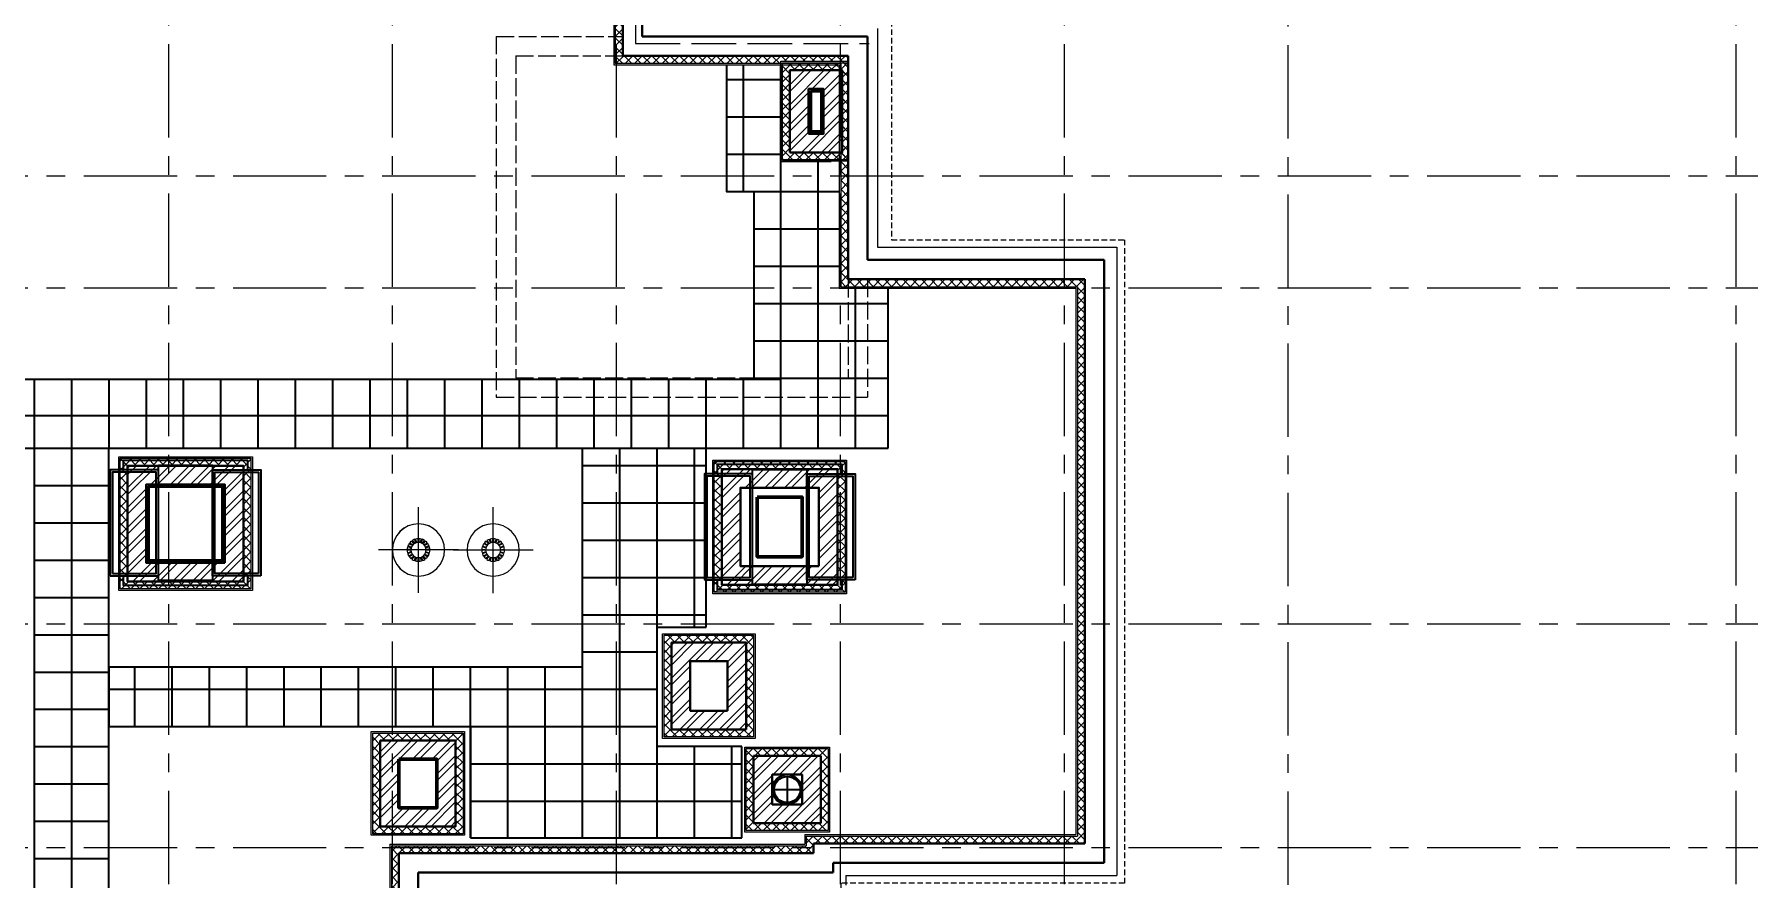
# Model space of a CAD drawing. Header units: millimetres. Extents: x -8689834 to 9419935, y 0 to 135940.
# Drawn here: x 336328 to 359298, y 91184 to 102498 of the extents above; entities that cross this region are included whole.
import ezdxf
from ezdxf import colors
from ezdxf.entities.mleader import LeaderData, LeaderLine
from ezdxf.math import Vec2, Vec3

# ---------------------------------------------------------------- set-up
doc = ezdxf.new("R2010")
doc.units = ezdxf.units.MM
doc.header["$MEASUREMENT"] = 0
for name, pattern in [('ACAD_ISO02W100', [15, 12, -3]), ('CENTER', [2, 1.25, -0.25, 0.25, -0.25]), ('DASH', [0.375, 0.25, -0.125])]:
    doc.linetypes.add(name, pattern=pattern)
doc.layers.get('0').update_dxf_attribs({"color": 250, "lineweight": 9})
for name, color, linetype, lineweight in [('АР_Воронки н', 82, 'Continuous', 9), ('АР_Карниз', 22, 'Continuous', 9), ('АР_Навесной фасад', 190, 'Continuous', 5), ('АР_Оси', 7, 'Continuous', 9), ('АР_Отметки', 250, 'Continuous', 15), ('АР_Парапет', 142, 'Continuous', 30), ('АР_Перегородки кирпич', 244, 'Continuous', 30), ('АР_Перегородки_кирпич_Штрих', 244, 'Continuous', 5), ('АР_Утеплитель', 154, 'Continuous', 9), ('АР_Штрих утеплитель', 24, 'Continuous', 13), ('ОБОРУДОВАНИЕ', 253, 'Continuous', 5), ('ПРОЕМЫ ОВ', 173, 'Continuous', 50), ('пунктир', 251, 'Continuous', 13)]:
    doc.layers.add(name, color=color, linetype=linetype, lineweight=lineweight)
for name, color, linetype in [('АР_Кровля дорожки', 245, 'Continuous'), ('М_0_ВД1', 1, 'Continuous'), ('М_дефлектор', 122, 'Continuous'), ('Тонкая', 7, 'Continuous')]:
    doc.layers.add(name, color=color, linetype=linetype)
doc.layers.get('0').freeze()
doc.styles.add('ISOCPEUR', font='isocpeur.ttf', dxfattribs={"width": 0.7})
pattern_1 = [(45, (-138000.9, -1e-11), (-61.871843, 61.871843), []), (135, (-138000.9, -1e-11), (-61.871843, -61.871843), [])]
pattern_2 = [(45, (-138000.9, -1e-11), (-132.58252, 132.58252), []), (45, (-137912.5, -1e-11), (-132.58252, 132.58252), [])]
pattern_3 = [(90, (381329.3, 120390.27), (-500, 0), []), (180, (381329.3, 120390.27), (-3e-14, -500), [])]

# ---------------------------------------------------------------- blocks, each defined once
blk = doc.blocks.new('_DotSmall')
at = {"color": 0, "linetype": 'ByBlock', "const_width": 0.5}
blk.add_lwpolyline([(-0.0625, 0, 1), (0.0625, 0, 1)], format="xyb", close=True, dxfattribs=at)
blk = doc.blocks.new('M_Сток крыши - Сетчатый фильтр 380 мм - Слив 200 мм 2-3193379-Кровля')
at = {"layer": 'ОБОРУДОВАНИЕ', "color": 3, "lineweight": 20, "flags": 128}
for points in [[(-152, 9), (-132, 9), (-112, 9)], [(-108, 31), (-127, 37), (-146, 44)], [(-142, 56), (-123, 49), (-104, 43)], [(-93, 63), (-109, 74), (-126, 86)], [(-118, 96), (-102, 85), (-86, 73)], [(-70, 88), (-82, 104), (-93, 120)], [(-83, 128), (-71, 112), (-59, 95)], [(-40, 105), (-46, 124), (-52, 143)], [(-40, 147), (-34, 128), (-28, 109)], [(-6, 112), (-6, 132), (-6, 152)], [(6, 152), (6, 132), (6, 112)], [(28, 109), (34, 128), (40, 147)], [(52, 143), (46, 124), (40, 105)], [(59, 95), (71, 112), (83, 128)], [(93, 120), (82, 104), (70, 88)], [(86, 73), (102, 85), (118, 96)], [(126, 86), (109, 74), (93, 63)], [(104, 43), (123, 49), (142, 56)], [(146, 44), (127, 37), (108, 31)], [(112, 9), (132, 9), (152, 9)], [(-112, -4), (-132, -4), (-152, -4)], [(-147, -38), (-128, -32), (-109, -26)], [(-106, -38), (-125, -44), (-144, -51)], [(-128, -82), (-112, -71), (-96, -59)], [(-88, -69), (-105, -81), (-121, -93)], [(-96, -118), (-84, -102), (-72, -86)], [(-62, -94), (-74, -110), (-86, -126)], [(-54, -143), (-48, -124), (-42, -104)], [(-29, -108), (-36, -128), (-42, -147)], [(-6, -152), (-6, -132), (-6, -112)], [(6, -112), (6, -132), (6, -152)], [(42, -147), (36, -128), (29, -108)], [(42, -104), (48, -124), (54, -143)], [(86, -126), (74, -110), (62, -94)], [(72, -86), (84, -102), (96, -118)], [(121, -93), (105, -81), (88, -69)], [(96, -59), (112, -71), (128, -82)], [(144, -51), (125, -44), (106, -38)], [(109, -26), (128, -32), (147, -38)], [(152, -4), (132, -4), (112, -4)]]:
    blk.add_lwpolyline(points, dxfattribs=at)
at = {"layer": 'ОБОРУДОВАНИЕ', "color": 3, "lineweight": 20}
for radius, start, end in [(350, 360, 180), (152, 163.3962, 176.5684), (152, 145.5443, 158.6195), (152, 127.775, 140.7677), (112, 175.3454, 180), (112, 157.4148, 163.893), (102, 360, 180), (112, 139.6161, 146.0938), (152, 110.0657, 122.9987), (112, 121.9295, 128.4067), (152, 92.388, 105.2896), (112, 104.3243, 110.801), (112, 86.7618, 93.2382), (152, 74.7104, 87.612), (112, 69.199, 75.6757), (152, 57.0013, 69.9343), (112, 51.5933, 58.0705), (112, 33.9062, 40.3839), (152, 39.2323, 52.225), (112, 16.107, 22.5852), (112, 360, 4.6546), (152, 21.3805, 34.4557), (152, 3.4316, 16.6038), (350, 180, 360), (152, 181.3452, 194.6195), (152, 199.3962, 212.7677), (152, 217.5443, 230.9987), (112, 180, 181.8238), (112, 193.4148, 199.893), (102, 180, 360), (112, 211.6161, 218.0938), (152, 235.775, 249.2896), (112, 229.9295, 236.4067), (112, 248.3243, 254.801), (152, 254.0657, 267.612), (112, 266.7618, 273.2382), (152, 272.388, 285.9343), (112, 285.199, 291.6757), (152, 290.7104, 304.225), (112, 303.5933, 310.0705), (112, 321.9062, 328.3839), (152, 309.0013, 322.4557), (112, 340.107, 346.5852), (112, 358.1762, 360), (152, 327.2323, 340.6038), (152, 345.3805, 358.6548)]:
    blk.add_arc((0, 0), radius, start, end, dxfattribs=at)
blk = doc.blocks.new('A$C357e6c43')
at = {"layer": 'АР_Воронки н', "flags": 128}
for points in [[(-152, 9), (-132, 9), (-112, 9)], [(-108, 31), (-127, 37), (-146, 44)], [(-142, 56), (-123, 49), (-104, 43)], [(-93, 63), (-109, 74), (-126, 86)], [(-118, 96), (-102, 85), (-86, 73)], [(-70, 88), (-82, 104), (-93, 120)], [(-83, 128), (-71, 112), (-59, 95)], [(-40, 105), (-46, 124), (-52, 143)], [(-40, 147), (-34, 128), (-28, 109)], [(-6, 112), (-6, 132), (-6, 152)], [(6, 152), (6, 132), (6, 112)], [(28, 109), (34, 128), (40, 147)], [(52, 143), (46, 124), (40, 105)], [(59, 95), (71, 112), (83, 128)], [(93, 120), (82, 104), (70, 88)], [(86, 73), (102, 85), (118, 96)], [(126, 86), (109, 74), (93, 63)], [(104, 43), (123, 49), (142, 56)], [(146, 44), (127, 37), (108, 31)], [(112, 9), (132, 9), (152, 9)], [(-112, -4), (-132, -4), (-152, -4)], [(-147, -38), (-128, -32), (-109, -26)], [(-106, -38), (-125, -44), (-144, -51)], [(-128, -82), (-112, -71), (-96, -59)], [(-88, -69), (-105, -81), (-121, -93)], [(-96, -118), (-84, -102), (-72, -86)], [(-62, -94), (-74, -110), (-86, -126)], [(-54, -143), (-48, -124), (-42, -104)], [(-29, -108), (-36, -128), (-42, -147)], [(-6, -152), (-6, -132), (-6, -112)], [(6, -112), (6, -132), (6, -152)], [(42, -147), (36, -128), (29, -108)], [(42, -104), (48, -124), (54, -143)], [(86, -126), (74, -110), (62, -94)], [(72, -86), (84, -102), (96, -118)], [(121, -93), (105, -81), (88, -69)], [(96, -59), (112, -71), (128, -82)], [(144, -51), (125, -44), (106, -38)], [(109, -26), (128, -32), (147, -38)], [(152, -4), (132, -4), (112, -4)]]:
    blk.add_lwpolyline(points, dxfattribs=at)
at = {"layer": 'АР_Воронки н'}
for radius, start, end in [(350, 0, 180), (350, 180, 0), (152, 163.3962, 176.5684), (152, 145.5443, 158.6195), (152, 127.775, 140.7677), (112, 175.3454, 180), (112, 180, 181.8238), (112, 157.4148, 163.893), (102, 0, 180), (102, 180, 0), (112, 139.6161, 146.0938), (152, 110.0657, 122.9987), (112, 121.9295, 128.4067), (152, 92.388, 105.2896), (112, 104.3243, 110.801), (112, 86.7618, 93.2382), (152, 74.7104, 87.612), (112, 69.199, 75.6757), (152, 57.0013, 69.9343), (112, 51.5933, 58.0705), (112, 33.9062, 40.3839), (152, 39.2323, 52.225), (112, 16.107, 22.5852), (112, 0, 4.6546), (112, 358.1762, 0), (152, 21.3805, 34.4557), (152, 3.4316, 16.6038), (152, 181.3452, 194.6195), (152, 199.3962, 212.7677), (152, 217.5443, 230.9987), (112, 193.4148, 199.893), (112, 211.6161, 218.0938), (152, 235.775, 249.2896), (112, 229.9295, 236.4067), (112, 248.3243, 254.801), (152, 254.0657, 267.612), (112, 266.7618, 273.2382), (152, 272.388, 285.9343), (112, 285.199, 291.6757), (152, 290.7104, 304.225), (112, 303.5933, 310.0705), (112, 321.9062, 328.3839), (152, 309.0013, 322.4557), (112, 340.107, 346.5852), (152, 327.2323, 340.6038), (152, 345.3805, 358.6548)]:
    blk.add_arc((0, 0), radius, start, end, dxfattribs=at)
blk = doc.blocks.new('A$C8068bb3d')
at = {"layer": 'АР_Оси', "linetype": 'CENTER', "ltscale": 1000}
for p, q in [((0, -576), (0, 576)), ((537, 0), (-537, 0))]:
    blk.add_line(p, q, dxfattribs=at)
blk = doc.blocks.new('A$Cd8bddbec')
at = {"color": 251, "linetype": 'ByBlock'}
for points in [[(-175, 0), (175, 0)], [(-2, 175), (-2, -175)]]:
    blk.add_lwpolyline(points, dxfattribs=at)
blk.add_circle((0, 0), 175, dxfattribs=at)
at = {"layer": 'М_дефлектор'}
blk.add_circle((-2, 0), 200, dxfattribs=at)
blk = doc.blocks.new('A$C608f0813')
at = {"layer": 'М_0_ВД1'}
for points in [[(-817, -575), (-294, -575), (-294, 575), (-817, 575)], [(-294, 625), (294, 625), (294, -625), (-294, -625)], [(818, -575), (294, -575), (294, 575), (818, 575)]]:
    blk.add_lwpolyline(points, close=True, dxfattribs=at)
at = {"layer": 'М_0_ВД1', "color": 7}
for points in [[(677, 575), (677, 677), (-678, 677), (-678, 575)], [(-678, -575), (-678, -678), (677, -678), (677, -575)]]:
    blk.add_lwpolyline(points, dxfattribs=at)
at = {"layer": 'М_0_ВД1', "color": 251}
for points in [[(-792, -550), (-319, -550), (-319, 550), (-792, 550)], [(793, -550), (319, -550), (319, 550), (793, 550)]]:
    blk.add_lwpolyline(points, close=True, dxfattribs=at)

msp = doc.modelspace()

# ---------------------------------------------------------------- hatches: boundary and pattern name
at = {"layer": 'АР_Кровля дорожки', "ltscale": 500}
h = msp.add_hatch(dxfattribs=at)
h.set_pattern_fill('ANSI37', color=256, scale=4000, angle=45, style=2, double=1)
h.set_pattern_definition(pattern_3)
h.paths.add_polyline_path([(346331.4, 97873.4), (347124.6, 96953.3), (347770.1, 96953.3)])
h.paths.add_polyline_path([(346331.4, 97873.4), (332899.6, 97873.4), (332899.6, 107890), (331899.6, 107890), (331899.6, 96953.3), (331899.6, 95012.3), (332899.6, 95017.7), (332899.6, 96953.3), (345398.6, 96953.3), (347124.6, 96953.3)])
h.paths.add_polyline_path([(347762.8, 96245.5), (347785.1, 96245.5), (347774, 96246.5)])
h.paths.add_polyline_path([(346048.9, 96953.3), (346580.8, 96953.3)], flags=17)
h = msp.add_hatch(dxfattribs=at)
h.set_pattern_fill('ANSI37', color=256, scale=4000, angle=45, style=2, double=1)
h.set_pattern_definition(pattern_3)
h.paths.add_polyline_path([(345603.2, 102089.4), (346331.4, 102089.4), (346331.4, 100795.5), (347113.2, 100795.5), (347113.2, 99095.7), (347770.1, 99095.7), (347770.1, 98373.4), (347770.1, 96953.3), (345971.9, 97873.4), (345971.9, 100389.6), (345603.2, 100389.6)])
h = msp.add_hatch(dxfattribs=at)
h.set_pattern_fill('ANSI37', color=256, scale=4000, angle=45, style=2, double=1)
h.set_pattern_definition([(90, (337329.3, 96953.27), (-500, 0), []), (180, (337329.3, 96953.27), (-3e-14, -500), [])])
h.paths.add_polyline_path([(337329.3, 96953.3), (336329.3, 96953.3), (336329.3, 94600.7), (337329.3, 94600.7)])
h.paths.add_polyline_path([(337329.3, 94600.7), (336329.3, 94600.7), (336329.3, 83461.8), (337329.3, 83461.8), (341093.2, 83461.8), (341093.2, 84161.8), (338397.7, 84161.8), (338397.7, 85952.2), (337329.3, 85952.2)])
at = {"layer": 'АР_Кровля дорожки', "ltscale": 120}
h = msp.add_hatch(dxfattribs=at)
h.set_pattern_fill('ANSI37', color=256, scale=4000, angle=45, double=1)
h.set_pattern_definition([(90, (342173.73, 93221.3), (-500, 0), []), (180, (342173.73, 93221.3), (-3e-14, -500), [])])
h.paths.add_polyline_path([(343670.3, 96953.3), (345330.7, 96953.3), (345330.7, 94554.8), (344675, 94554.8), (344675, 92955), (345809.8, 92955), (345809.8, 91731.7), (344640.7, 91731.7), (343640.7, 91731.7), (342173.7, 91731.7), (342173.7, 93221.3), (337329.3, 93221.3), (337329.3, 94019.7), (343670.3, 94019.7)])
at = {"layer": 'АР_Перегородки_кирпич_Штрих', "ltscale": 500}
h = msp.add_hatch(dxfattribs=at)
h.set_pattern_fill('ANSI32', color=256, scale=500)
h.set_pattern_definition(pattern_2)
h.paths.add_polyline_path([(346701.4, 101165.5), (346701.4, 101765.8), (346902.9, 101765.8), (346902.9, 101165.5)], flags=16)
h.paths.add_polyline_path([(346451.4, 100915.5), (346451.4, 102015.8), (347152.9, 102015.8), (347152.9, 100915.5)])
h = msp.add_hatch(dxfattribs=at)
h.set_pattern_fill('ANSI32', color=256, scale=500)
h.set_pattern_definition([(45, (-130440.88, -8322.96), (-132.58252, 132.58252), []), (45, (-130352.5, -8322.96), (-132.58252, 132.58252), [])])
h.paths.add_polyline_path([(339130.1, 95166), (337579.1, 95166), (337579.1, 96717), (339130.1, 96717)])
h.paths.add_polyline_path([(338880.1, 95416), (337829.1, 95416), (337829.1, 96467), (338880.1, 96467)], flags=16)
h = msp.add_hatch(dxfattribs=at)
h.set_pattern_fill('ANSI32', color=256, scale=500)
h.set_pattern_definition([(45, (-122480.56, -8366.98), (-132.58252, 132.58252), []), (45, (-122392.17, -8366.98), (-132.58252, 132.58252), [])])
h.paths.add_polyline_path([(347090.4, 95122), (345539.4, 95122), (345539.4, 96673), (347090.4, 96673)])
h.paths.add_polyline_path([(346840.4, 95372), (345789.4, 95372), (345789.4, 96423), (346840.4, 96423)], flags=16)
h = msp.add_hatch(dxfattribs=at)
h.set_pattern_fill('ANSI32', color=256, scale=500)
h.set_pattern_definition(pattern_2)
h.paths.add_polyline_path([(345866.4, 93184.3), (344866.4, 93184.3), (344866.4, 94347.1), (345866.4, 94347.1)])
h.paths.add_polyline_path([(345616.4, 93434.3), (345116.4, 93434.3), (345116.4, 94097.1), (345616.4, 94097.1)], flags=16)
h = msp.add_hatch(dxfattribs=at)
h.set_pattern_fill('ANSI32', color=256, scale=500)
h.set_pattern_definition(pattern_2)
h.paths.add_polyline_path([(341213.2, 92785.7), (341723.2, 92785.7), (341723.2, 92135.7), (341213.2, 92135.7)], flags=16)
h.paths.add_polyline_path([(340963.2, 93035.7), (341973.2, 93035.7), (341973.2, 91885.7), (340963.2, 91885.7)])
h = msp.add_hatch(dxfattribs=at)
h.set_pattern_fill('ANSI32', color=256, scale=500)
h.set_pattern_definition(pattern_2)
edge = h.paths.add_edge_path()
edge.add_arc((346414.6, 92378.5), 200, 180, 187.71982, ccw=False)
edge.add_arc((346414.6, 92378.5), 200, 172.28018, 180, ccw=False)
edge.add_line((346216.4, 92405.3), (346216.4, 92578.4))
edge.add_line((346216.4, 92578.4), (346411.2, 92578.4))
edge.add_arc((346414.6, 92378.5), 200, 89.05894, 90.94909, ccw=False)
edge.add_line((346417.8, 92578.4), (346614.6, 92578.5))
edge.add_line((346614.6, 92578.5), (346614.6, 92178.5))
edge.add_line((346614.6, 92178.5), (346303.4, 92178.4))
edge.add_line((346303.4, 92178.4), (346295.8, 91928.5))
edge.add_line((346295.8, 91928.5), (346864.6, 91928.5))
edge.add_line((346864.6, 91928.5), (346864.6, 92792.1))
edge.add_line((346864.6, 92792.1), (346373.4, 92792.1))
edge.add_line((346373.4, 92792.1), (346373.4, 92828.4))
edge.add_line((346373.4, 92828.4), (345966.4, 92828.4))
edge.add_line((345966.4, 92828.4), (345966.4, 91928.5))
edge.add_line((345966.4, 91928.5), (346168.5, 91928.5))
edge.add_line((346168.5, 91928.5), (346295.8, 91928.5))
edge.add_line((346295.8, 91928.5), (346303.4, 92178.4))
edge.add_line((346303.4, 92178.4), (346216.4, 92178.4))
edge.add_line((346216.4, 92178.4), (346216.4, 92351.6))
h.paths.add_polyline_path([(346864.6, 92828.5), (346373.4, 92828.4), (346373.4, 92792.1), (346864.6, 92792.1)])
at = {"layer": 'АР_Утеплитель', "ltscale": 500}
h = msp.add_hatch(dxfattribs=at)
h.set_pattern_fill('ANSI37', color=256, scale=700)
h.set_pattern_definition(pattern_1)
h.paths.add_polyline_path([(346451.4, 100915.5), (346451.4, 102015.8), (347152.9, 102015.8), (347152.9, 100915.5)], flags=16)
h.paths.add_polyline_path([(346351.4, 100815.5), (346351.4, 102115.8), (347233.2, 102115.8), (347233.2, 100815.5)])
h = msp.add_hatch(dxfattribs=at)
h.set_pattern_fill('ANSI37', color=256, scale=700)
h.set_pattern_definition([(45, (-130440.88, -8322.96), (-61.871843, 61.871843), []), (135, (-130440.88, -8322.96), (-61.871843, -61.871843), [])])
h.paths.add_polyline_path([(339230.1, 95066), (337479.1, 95066), (337479.1, 96817), (339230.1, 96817)])
h.paths.add_polyline_path([(339130.1, 95166), (337579.1, 95166), (337579.1, 96717), (339130.1, 96717)], flags=16)
h = msp.add_hatch(dxfattribs=at)
h.set_pattern_fill('ANSI37', color=256, scale=700)
h.set_pattern_definition([(45, (-122480.56, -8366.98), (-61.871843, 61.871843), []), (135, (-122480.56, -8366.98), (-61.871843, -61.871843), [])])
h.paths.add_polyline_path([(347190.4, 95022), (345439.4, 95022), (345439.4, 96773), (347190.4, 96773)])
h.paths.add_polyline_path([(347090.4, 95122), (345539.4, 95122), (345539.4, 96673), (347090.4, 96673)], flags=16)
h = msp.add_hatch(dxfattribs=at)
h.set_pattern_fill('ANSI37', color=256, scale=700)
h.set_pattern_definition(pattern_1)
h.paths.add_polyline_path([(345866.4, 93184.3), (344866.4, 93184.3), (344866.4, 94347.1), (345866.4, 94347.1)], flags=16)
h.paths.add_polyline_path([(345966.4, 93084.3), (344766.4, 93084.3), (344766.4, 94447.1), (345966.4, 94447.1)])
h = msp.add_hatch(dxfattribs=at)
h.set_pattern_fill('ANSI37', color=256, scale=700)
h.set_pattern_definition(pattern_1)
h.paths.add_polyline_path([(342073.2, 93135.7), (340863.2, 93135.7), (340863.2, 91785.7), (342073.2, 91785.7)])
h.paths.add_polyline_path([(341973.2, 93035.7), (341973.2, 91885.7), (340963.2, 91885.7), (340963.2, 93035.7)], flags=16)
h.paths.add_polyline_path([(341723.2, 92785.7), (341723.2, 92135.7), (341213.2, 92135.7), (341213.2, 92785.7)], flags=0)
h = msp.add_hatch(dxfattribs=at)
h.set_pattern_fill('ANSI37', color=256, scale=700)
h.set_pattern_definition(pattern_1)
h.paths.add_polyline_path([(346373.4, 92897.1), (346289.4, 92897.1), (346287.5, 92928.4), (345866.4, 92928.4), (345866.4, 91828.5), (345966.4, 91928.5), (345966.4, 92828.4), (346373.4, 92828.4)])
h.paths.add_polyline_path([(346964.6, 92928.5), (346373.7, 92928.4), (346373.7, 92897.1), (346373.5, 92828.4), (346864.6, 92828.5), (346864.6, 92792.1), (346964.6, 92792.1)])
h.paths.add_polyline_path([(346373.4, 92928.4), (346289.4, 92928.4), (346289.4, 92897.1), (346373.4, 92897.1)])
h.paths.add_polyline_path([(346964.6, 92792.1), (346864.6, 92792.1), (346864.6, 91928.5), (345966.4, 91928.5), (345866.4, 91828.5), (346964.6, 91828.5)])
at = {"layer": 'АР_Штрих утеплитель', "ltscale": 500}
h = msp.add_hatch(dxfattribs=at)
h.set_pattern_fill('ANSI37', color=256, scale=700)
h.set_pattern_definition(pattern_1)
h.paths.add_polyline_path([(352703.3, 127630.7), (350124.6, 127630.7), (350124.6, 127530.7), (352703.3, 127530.7)])
edge = h.paths.add_edge_path()
edge.add_line((350124.6, 127630.7), (344153.3, 127630.7))
edge.add_line((344153.3, 127630.7), (344153.3, 130631.1))
edge.add_line((344153.3, 130631.1), (335093.3, 130630.7))
edge.add_line((335093.3, 130630.7), (335093.3, 127122.7))
edge.add_line((335093.3, 127122.7), (334602.3, 127122.7))
edge.add_arc((335902, 116876.8), 10328, 97.22897, 132.48441)
edge.add_arc((333884.4, 119160.7), 7281.3, 132.91387, 150.37698)
edge.add_arc((333884.4, 119160.7), 7281.3, 150.37698, 180)
edge.add_line((326603.1, 119160.7), (326603.1, 118630.7))
edge.add_line((326603.1, 118630.7), (323093.3, 118630.7))
edge.add_line((323093.3, 118630.7), (323093.3, 106570.7))
edge.add_line((323093.3, 106570.7), (329033.2, 106570.7))
edge.add_line((329033.2, 106570.7), (329033.2, 82275.7))
edge.add_line((329033.2, 82275.7), (335565.4, 82275.7))
edge.add_line((335565.4, 82275.7), (335565.4, 82375.7))
edge.add_line((335565.4, 82375.7), (329133.2, 82375.7))
edge.add_line((329133.2, 82375.7), (329133.2, 106670.7))
edge.add_line((329133.2, 106670.7), (323193.3, 106670.7))
edge.add_line((323193.3, 106670.7), (323193.3, 118530.7))
edge.add_line((323193.3, 118530.7), (326703.1, 118530.7))
edge.add_line((326703.1, 118530.7), (326704.6, 119295.7))
edge.add_arc((333881.6, 119161.9), 7178.3, 150.18594, 178.93195, ccw=False)
edge.add_arc((333884.4, 119160.7), 7181.3, 133.07839, 150.18856, ccw=False)
edge.add_arc((335901.4, 116878.6), 10226.2, 97.26253, 132.60028, ccw=False)
edge.add_line((334608.7, 127022.7), (335193.3, 127022.7))
edge.add_line((335193.3, 127022.7), (335193.3, 130530.7))
edge.add_line((335193.3, 130530.7), (344053.3, 130530.7))
edge.add_line((344053.3, 130530.7), (344053.3, 127630.7))
edge.add_line((344053.3, 127630.7), (344053.3, 127530.7))
edge.add_line((344053.3, 127530.7), (350124.6, 127530.7))
edge.add_line((350124.6, 127530.7), (350124.6, 127630.7))
h = msp.add_hatch(dxfattribs=at)
h.set_pattern_fill('ANSI37', color=256, scale=700)
h.set_pattern_definition(pattern_1)
edge = h.paths.add_edge_path()
edge.add_line((347124.6, 102209.4), (344213.2, 102209.4))
edge.add_line((344213.2, 102209.4), (344213.2, 106135.5))
edge.add_line((344213.2, 106135.5), (344673.8, 106135.5))
edge.add_arc((344116.2, 115762.1), 9642.7, 273.31519, 288.17899)
edge.add_line((347124.6, 106600.7), (347124.6, 106711))
edge.add_arc((344132.9, 115579.9), 9359.8, 273.29543, 288.64047, ccw=False)
edge.add_line((344670.9, 106235.5), (344113.2, 106235.5))
edge.add_line((344113.2, 106235.5), (344113.2, 102209.4))
edge.add_line((344113.2, 102209.4), (344113.2, 102109.4))
edge.add_line((344113.2, 102109.4), (346331.4, 102109.4))
edge.add_line((346331.4, 102109.4), (346331.4, 102135.8))
edge.add_line((346331.4, 102135.8), (347124.6, 102135.8))
edge.add_line((347124.6, 102135.8), (347124.6, 102209.4))
h.paths.add_polyline_path([(347233.2, 102209.4), (347124.6, 102209.4), (347124.6, 102135.8), (347233.2, 102135.8)])
h = msp.add_hatch(dxfattribs=at)
h.set_pattern_fill('ANSI37', color=256, scale=700)
h.set_pattern_definition(pattern_1)
h.paths.add_polyline_path([(341213.2, 91525.7), (346770.4, 91525.7), (346770.4, 91655.7), (350403.3, 91655.7), (350403.3, 99215.7), (347233.2, 99215.7), (347233.2, 102135.8), (347133.2, 102135.8), (347133.2, 99115.7), (350303.3, 99115.7), (350303.3, 91755.7), (346670.4, 91755.7), (346670.4, 91625.7), (341113.2, 91625.7), (341113.2, 82945.7), (341213.2, 82945.7)])

# ---------------------------------------------------------------- linework, layer by layer
at = {"layer": 'АР_Карниз', "linetype": 'DASH', "ltscale": 300}
msp.add_lwpolyline([(344684.4, 105715.9), (344684.4, 102675.7), (347814.4, 102675.7), (347814.4, 99745.7), (350934.6, 99745.7), (350934.6, 91125.7), (347134.4, 91125.7), (347134.4, 86950.7), (381519.6, 86950.7), (381519.6, 82985.7)], dxfattribs=at)
at = {"layer": 'АР_Кровля дорожки', "ltscale": 120}
for p, q in [((346331.4, 100795.5), (347003.2, 100795.5)), ((345971.9, 97873.4), (345971.9, 100389.6)), ((347770.1, 96953.3), (347770.1, 99095.7))]:
    msp.add_line(p, q, dxfattribs=at)
at = {"layer": 'АР_Кровля дорожки', "ltscale": 100}
for p, q in [((346331.4, 97873.4), (332899.6, 97873.4)), ((332899.6, 96953.3), (347770.1, 96953.3)), ((336329.3, 83461.8), (336329.3, 96953.3)), ((337329.3, 85952.2), (337329.3, 96953.3)), ((343673.7, 94019.7), (343673.7, 96953.3)), ((345330.7, 94554.8), (345330.7, 96953.3)), ((344675, 92955), (344675, 94554.8)), ((344675, 94554.8), (345330.7, 94554.8)), ((343673.7, 94019.7), (337329.3, 94019.7)), ((337329.3, 94019.7), (337329.3, 93221.3)), ((337329.3, 93221.3), (342173.7, 93221.3)), ((342173.7, 93221.3), (342173.7, 91731.7)), ((345809.8, 92955), (344675, 92955)), ((345809.8, 91731.7), (345809.8, 92955)), ((342173.7, 91731.7), (345809.8, 91731.7))]:
    msp.add_line(p, q, dxfattribs=at)
at = {"layer": 'АР_Кровля дорожки', "ltscale": 120}
msp.add_lwpolyline([(345603.2, 102089.4), (345603.2, 100389.6), (345971.9, 100389.6)], dxfattribs=at)
at = {"layer": 'АР_Навесной фасад', "lineweight": 15, "ltscale": 100}
for p, q in [((347625.7, 102575.7), (347625.7, 99645.7)), ((347625.7, 99645.7), (350833.3, 99645.7)), ((350833.3, 99645.7), (350833.3, 91225.7)), ((347200.4, 91225.7), (350833.3, 91225.7)), ((347200.4, 91225.7), (347200.4, 91095.7))]:
    msp.add_line(p, q, dxfattribs=at)
at = {"layer": 'АР_Оси', "linetype": 'CENTER', "ltscale": 1000}
for p, q in [((338124.6, 134363.2), (338124.6, 78630.8)), ((341124.6, 134363.2), (341124.6, 78630.8)), ((344124.6, 134363.2), (344124.6, 78630.8)), ((347124.6, 134363.2), (347124.6, 78630.8)), ((350124.6, 134363.2), (350124.6, 78630.8)), ((353124.6, 134353.1), (353124.6, 78620.8)), ((359124.6, 134363.2), (359124.6, 78630.8)), ((316990.9, 100600.7), (400169.3, 100600.7)), ((316990.9, 99100.7), (400169.3, 99100.7)), ((316990.9, 94600.7), (400169.3, 94600.7)), ((316990.9, 91600.7), (400169.3, 91600.7))]:
    msp.add_line(p, q, dxfattribs=at)
at = {"layer": 'АР_Парапет', "ltscale": 500}
for p, q in [((344213.2, 106135.5), (344213.2, 102209.4)), ((344473.2, 105875.9), (344473.2, 102469.4)), ((344473.2, 102469.4), (347493.2, 102469.4)), ((347493.2, 102469.4), (347493.2, 99475.7)), ((344213.2, 102209.4), (347233.2, 102209.4)), ((347233.2, 102209.4), (347233.2, 99215.7)), ((347493.2, 99475.7), (350663.3, 99475.7)), ((350663.3, 99475.7), (350663.3, 91395.7)), ((347233.2, 99215.7), (350403.3, 99215.7)), ((350403.3, 99215.7), (350403.3, 91655.7)), ((346770.4, 91655.7), (350403.3, 91655.7)), ((346770.4, 91655.7), (346770.4, 91525.7)), ((341213.2, 91525.7), (341213.2, 82945.7)), ((341213.2, 91525.7), (341213.2, 82945.7)), ((341213.2, 91525.7), (346770.4, 91525.7)), ((341473.2, 91265.7), (341473.2, 82945.7)), ((341473.2, 91265.7), (341473.2, 82945.7)), ((341473.2, 91265.7), (347030.4, 91265.7)), ((347030.4, 91395.7), (350663.3, 91395.7)), ((347030.4, 91395.7), (347030.4, 91265.7))]:
    msp.add_line(p, q, dxfattribs=at)
at = {"layer": 'АР_Перегородки кирпич', "linetype": 'Continuous', "ltscale": 100}
for points in [[(346451.4, 100915.5), (346451.4, 102015.8), (347152.9, 102015.8), (347152.9, 100915.5)], [(346701.4, 101165.5), (346701.4, 101765.8), (346902.9, 101765.8), (346902.9, 101165.5)], [(339130.1, 95166), (337579.1, 95166), (337579.1, 96717), (339130.1, 96717)], [(347090.4, 95122), (345539.4, 95122), (345539.4, 96673), (347090.4, 96673)], [(338880.1, 95416), (337829.1, 95416), (337829.1, 96467), (338880.1, 96467)], [(346840.4, 95372), (345789.4, 95372), (345789.4, 96423), (346840.4, 96423)], [(345866.4, 93184.3), (344866.4, 93184.3), (344866.4, 94347.1), (345866.4, 94347.1)], [(345616.4, 93434.3), (345116.4, 93434.3), (345116.4, 94097.1), (345616.4, 94097.1)], [(340963.2, 93035.7), (341973.2, 93035.7), (341973.2, 91885.7), (340963.2, 91885.7)], [(345966.4, 92828.4), (346864.6, 92828.4), (346864.6, 91928.5), (345966.4, 91928.5)], [(341723.2, 92135.7), (341213.2, 92135.7), (341213.2, 92785.7), (341723.2, 92785.7)], [(341213.2, 92785.7), (341723.2, 92785.7), (341723.2, 92135.7), (341213.2, 92135.7)], [(346614.6, 92178.5), (346216.4, 92178.4), (346216.4, 92578.4), (346614.6, 92578.5)], [(346216.4, 92578.4), (346614.6, 92578.4), (346614.6, 92178.5), (346216.4, 92178.5)]]:
    msp.add_lwpolyline(points, close=True, dxfattribs=at)
at = {"layer": 'АР_Утеплитель', "ltscale": 500}
for points in [[(346331.4, 100795.5), (346331.4, 102135.8), (347233.2, 102135.8), (347233.2, 100795.5)], [(346351.4, 100815.5), (346351.4, 102115.8), (347233.2, 102115.8), (347233.2, 100815.5)], [(339250.1, 95046), (337459.1, 95046), (337459.1, 96837), (339250.1, 96837)], [(339230.1, 95066), (337479.1, 95066), (337479.1, 96817), (339230.1, 96817)], [(339230.1, 95066), (337479.1, 95066), (337479.1, 96817), (339230.1, 96817)], [(347210.4, 95002), (345419.4, 95002), (345419.4, 96793), (347210.4, 96793)], [(347190.4, 95022), (345439.4, 95022), (345439.4, 96773), (347190.4, 96773)], [(345986.4, 93064.3), (344746.4, 93064.3), (344746.4, 94467.1), (345986.4, 94467.1)], [(345966.4, 93084.3), (344766.4, 93084.3), (344766.4, 94447.1), (345966.4, 94447.1)], [(340843.2, 93155.7), (342093.2, 93155.7), (342093.2, 91765.7), (340843.2, 91765.7)], [(340863.2, 93135.7), (342073.2, 93135.7), (342073.2, 91785.7), (340863.2, 91785.7)], [(345846.4, 92948.4), (346984.6, 92948.4), (346984.6, 91808.5), (345846.4, 91808.5)], [(345866.4, 92928.4), (346964.6, 92928.4), (346964.6, 91828.5), (345866.4, 91828.5)]]:
    msp.add_lwpolyline(points, close=True, dxfattribs=at)
at = {"layer": 'АР_Штрих утеплитель', "ltscale": 500}
for p, q in [((344093.2, 106255.5), (344093.2, 102089.4)), ((344113.2, 106235.5), (344113.2, 102109.4)), ((344093.2, 102089.4), (347113.2, 102089.4)), ((344113.2, 102109.4), (347133.2, 102109.4)), ((347113.2, 102089.4), (347113.2, 99095.7)), ((347133.2, 102109.4), (347133.2, 99115.7)), ((347113.2, 99095.7), (350283.3, 99095.7)), ((347133.2, 99115.7), (350303.3, 99115.7)), ((350283.3, 99095.7), (350283.3, 91775.7)), ((350303.3, 99115.7), (350303.3, 91755.7)), ((346650.4, 91775.7), (350283.3, 91775.7)), ((346650.4, 91775.7), (346650.4, 91645.7)), ((346670.4, 91755.7), (350303.3, 91755.7)), ((346670.4, 91755.7), (346670.4, 91625.7)), ((341093.2, 91645.7), (346650.4, 91645.7)), ((341093.2, 91645.7), (341093.2, 82945.7)), ((341113.2, 91625.7), (346670.4, 91625.7)), ((341113.2, 91625.7), (341113.2, 82945.7))]:
    msp.add_line(p, q, dxfattribs=at)
at = {"layer": 'ПРОЕМЫ ОВ', "ltscale": 500}
for points in [[(346727.5, 101740.8), (346877.9, 101740.8), (346877.9, 101191), (346727.5, 101191)], [(337854.6, 96441.5), (338854.6, 96441.5), (338854.6, 95441.5), (337854.6, 95441.5)], [(346014.9, 96297.5), (346614.9, 96297.5), (346614.9, 95497.5), (346014.9, 95497.5)], [(341213.2, 92785.7), (341723.2, 92785.7), (341723.2, 92135.7), (341213.2, 92135.7)]]:
    msp.add_lwpolyline(points, close=True, dxfattribs=at)
at = {"layer": 'пунктир', "linetype": 'ACAD_ISO02W100', "ltscale": 50}
for p, q in [((344383.2, 105875.9), (344383.2, 102375.7)), ((344383.2, 102375.7), (347513.2, 102375.7))]:
    msp.add_line(p, q, dxfattribs=at)
at = {"layer": 'пунктир', "linetype": 'ACAD_ISO02W100', "ltscale": 20}
for p, q in [((342518.2, 102469.4), (342518.2, 97635.7)), ((342518.2, 102469.4), (344213.2, 102469.4)), ((342778.2, 102209.4), (347233.2, 102209.4)), ((342778.2, 102209.4), (342778.2, 97895.7)), ((347233.2, 102209.4), (347233.2, 97895.7)), ((347493.2, 99215.7), (347493.2, 97635.7)), ((342778.2, 97895.7), (347233.2, 97895.7)), ((342518.2, 97635.7), (347493.2, 97635.7))]:
    msp.add_line(p, q, dxfattribs=at)

# ---------------------------------------------------------------- block references
at = {"layer": 'М_0_ВД1', "xscale": 1.234188990825688, "yscale": 1.234188990825688, "zscale": 1.234188990825688}
for p in [(338354.4, 95952.7), (346314.9, 95897.5)]:
    msp.add_blockref('A$C608f0813', p, dxfattribs=at)
at = {"layer": 'М_дефлектор'}
msp.add_blockref('A$Cd8bddbec', (346416.4, 92378.4), dxfattribs=at)
at = {"layer": 'Тонкая', "lineweight": 13, "ltscale": 500}
for p in [(341475.5, 95588.2), (342476.1, 95587.7)]:
    msp.add_blockref('A$C8068bb3d', p, dxfattribs=at)
at = {"layer": 'Тонкая', "ltscale": 500}
for name, p in [('A$C357e6c43', (341475.5, 95588.3)), ('M_Сток крыши - Сетчатый фильтр 380 мм - Слив 200 мм 2-3193379-Кровля', (341476.1, 95587.7)), ('M_Сток крыши - Сетчатый фильтр 380 мм - Слив 200 мм 2-3193379-Кровля', (342476.1, 95587.7)), ('A$C357e6c43', (342476.1, 95587.7))]:
    msp.add_blockref(name, p, dxfattribs=at)

# ---------------------------------------------------------------- leaders
at = {"layer": 'АР_Отметки'}
ml = msp.add_multileader_mtext('Standard', dxfattribs=at)
ml.set_content('Л.4', color=256, style='ISOCPEUR')
ml.set_leader_properties(color=256, linetype='Continuous', lineweight=-1)
ml.set_arrow_properties(name='DOTSMALL')
ml.build(insert=Vec2(0, 0))
ml.multileader.update_dxf_attribs({"has_text_frame": 1, "text_left_attachment_type": 4, "text_right_attachment_type": 4, "dogleg_length": 100, "arrow_head_size": 180})
ctx = ml.context
ctx.base_point, ctx.char_height, ctx.arrow_head_size, ctx.landing_gap_size, ctx.plane_origin = Vec3(492034.9, 129862.6), 250, 180, 50, Vec3(520155.4, 117704.9)
ctx.left_attachment, ctx.right_attachment = 4, 4
notes = []
notes.append((ctx, [(0, (0, 0, 0), (0, 0), (1, 0), 1, [])]))
ctx.mtext.insert, ctx.mtext.width, ctx.mtext.line_spacing_style, ctx.mtext.flow_direction = Vec3(492084.9, 130195.9), 852.697, 2, 5
ml = msp.add_multileader_mtext('Standard', dxfattribs=at)
ml.set_content('Л.4', color=256, style='ISOCPEUR')
ml.set_leader_properties(color=256, linetype='Continuous', lineweight=-1)
ml.set_arrow_properties(name='DOTSMALL')
ml.build(insert=Vec2(0, 0))
ml.multileader.update_dxf_attribs({"has_text_frame": 1, "text_left_attachment_type": 4, "text_right_attachment_type": 4, "dogleg_length": 100, "arrow_head_size": 180})
ctx = ml.context
ctx.base_point, ctx.char_height, ctx.arrow_head_size, ctx.landing_gap_size, ctx.plane_origin = Vec3(354034, 129862.6), 250, 180, 50, Vec3(382154.5, 117704.9)
ctx.left_attachment, ctx.right_attachment = 4, 4
notes.append((ctx, [(0, (0, 0, 0), (0, 0), (1, 0), 1, [])]))
ctx.mtext.insert, ctx.mtext.width, ctx.mtext.line_spacing_style, ctx.mtext.flow_direction = Vec3(354084, 130195.9), 852.697, 2, 5
for ctx, leaders in notes:
    for number, flags, end, landing, length, lines in leaders:
        leader = LeaderData()
        leader.index, (leader.has_last_leader_line, leader.has_dogleg_vector, leader.attachment_direction) = number, flags
        leader.last_leader_point, leader.dogleg_vector, leader.dogleg_length = Vec3(end), Vec3(landing), length
        for number, points, colour, breaks in lines:
            line = LeaderLine()
            line.index, line.vertices, line.color, line.breaks = number, Vec3.list(points), colors.encode_raw_color(colour), breaks
            leader.lines.append(line)
        ctx.leaders.append(leader)

doc.saveas('drawing.dxf')
